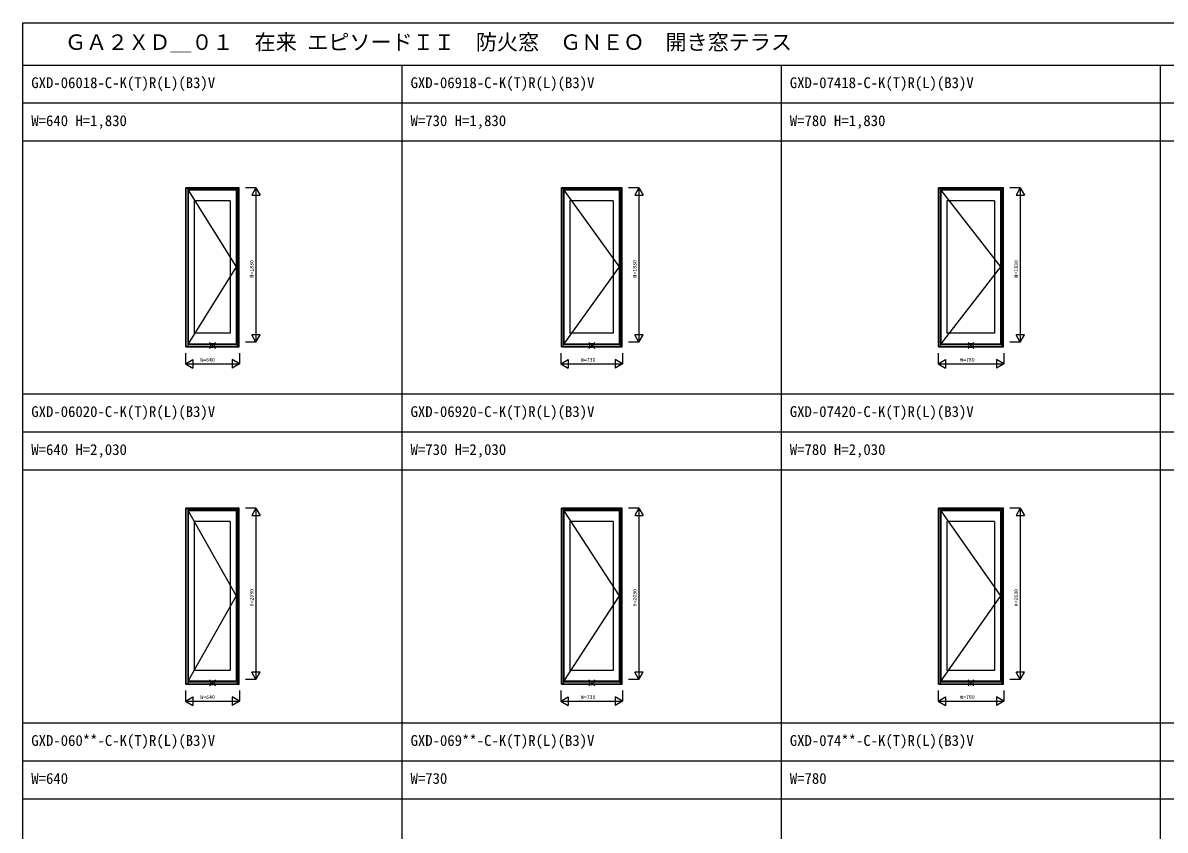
# Model space of a CAD drawing. Units: millimetres, scale not verified. Extents: x -13762 to 13750, y -10012 to 10000.
# Drawn here: x -13750 to -196, y 427 to 10000 of the extents above; entities that cross this region are included whole.
import ezdxf
from ezdxf.enums import TextEntityAlignment as Align

# ---------------------------------------------------------------- set-up
doc = ezdxf.new("R2010")
doc.units = ezdxf.units.MM
doc.header["$LTSCALE"] = 50
for name, color, linetype in [('0-0_0', 7, 'Continuous'), ('0-1_YKK_A1', 4, 'Continuous'), ('0-4_YKK_F1', 7, 'Continuous'), ('0-6_YKK_N1', 2, 'Continuous')]:
    doc.layers.add(name, color=color, linetype=linetype)
doc.layers.add('0-5_YKK_IN', color=1, linetype='Continuous', lineweight=18)
doc.styles.add('ＭＳ ゴシック', font='')
doc.styles.get('ＭＳ ゴシック').set_extended_font_data('MS Gothic')

msp = doc.modelspace()

# ---------------------------------------------------------------- linework, layer by layer
at = {"layer": '0-1_YKK_A1'}
for p, q in [((-11185, 8043.5), (-11815, 8043.5)), ((-11815, 6156.5), (-11815, 8043.5)), ((-11811, 6156.5), (-11811, 8043.5)), ((-11189, 8036), (-11811, 8036)), ((-11794, 8036), (-11794, 6162.5)), ((-11206, 8026.5), (-11794, 8026.5)), ((-11219, 8014.5), (-11788, 8014.5)), ((-11788, 8014.5), (-11788, 6195.49)), ((-11219, 8014.5), (-11219, 6195.49)), ((-11206, 8036), (-11206, 6162.5)), ((-11189, 6156.5), (-11189, 8043.5)), ((-11185, 6156.5), (-11185, 8043.5)), ((-6640, 8043.5), (-7360, 8043.5)), ((-7360, 6156.5), (-7360, 8043.5)), ((-7356, 6156.5), (-7356, 8043.5)), ((-6644, 8036), (-7356, 8036)), ((-7339, 8036), (-7339, 6162.5)), ((-6661, 8026.5), (-7339, 8026.5)), ((-6674, 8014.5), (-7333, 8014.5)), ((-7333, 8014.5), (-7333, 6195.49)), ((-6674, 8014.5), (-6674, 6195.49)), ((-6661, 8036), (-6661, 6162.5)), ((-6644, 6156.5), (-6644, 8043.5)), ((-6640, 6156.5), (-6640, 8043.5)), ((-2115, 8043.5), (-2885, 8043.5)), ((-2885, 6156.5), (-2885, 8043.5)), ((-2881, 6156.5), (-2881, 8043.5)), ((-2119, 8036), (-2881, 8036)), ((-2864, 8036), (-2864, 6162.5)), ((-2136, 8026.5), (-2864, 8026.5)), ((-2149, 8014.5), (-2858, 8014.5)), ((-2858, 8014.5), (-2858, 6195.49)), ((-2149, 8014.5), (-2149, 6195.49)), ((-2136, 8036), (-2136, 6162.5)), ((-2119, 6156.5), (-2119, 8043.5)), ((-2115, 6156.5), (-2115, 8043.5)), ((-11291.6, 7888.3), (-11715.4, 7888.3)), ((-11715.4, 7888.3), (-11715.4, 6321.69)), ((-11291.6, 7888.3), (-11291.6, 6321.69)), ((-6746.6, 7888.3), (-7260.4, 7888.3)), ((-7260.4, 7888.3), (-7260.4, 6321.69)), ((-6746.6, 7888.3), (-6746.6, 6321.69)), ((-2221.6, 7888.3), (-2785.4, 7888.3)), ((-2785.4, 7888.3), (-2785.4, 6321.69)), ((-2221.6, 7888.3), (-2221.6, 6321.69)), ((-11291.6, 6321.69), (-11715.4, 6321.69)), ((-6746.6, 6321.69), (-7260.4, 6321.69)), ((-2221.6, 6321.69), (-2785.4, 6321.69)), ((-11815, 6156.5), (-11185, 6156.5)), ((-11811, 6162.5), (-11189, 6162.5)), ((-11794, 6187), (-11206, 6187)), ((-11788, 6195.49), (-11219, 6195.49)), ((-7360, 6156.5), (-6640, 6156.5)), ((-7356, 6162.5), (-6644, 6162.5)), ((-7339, 6187), (-6661, 6187)), ((-7333, 6195.49), (-6674, 6195.49)), ((-2885, 6156.5), (-2115, 6156.5)), ((-2881, 6162.5), (-2119, 6162.5)), ((-2864, 6187), (-2136, 6187)), ((-2858, 6195.49), (-2149, 6195.49)), ((-11185, 4243.5), (-11815, 4243.5)), ((-11815, 2156.5), (-11815, 4243.5)), ((-11811, 2156.5), (-11811, 4243.5)), ((-11189, 4236), (-11811, 4236)), ((-11794, 4236), (-11794, 2162.5)), ((-11206, 4226.5), (-11794, 4226.5)), ((-11219, 4214.5), (-11788, 4214.5)), ((-11788, 4214.5), (-11788, 2195.49)), ((-11219, 4214.5), (-11219, 2195.49)), ((-11206, 4236), (-11206, 2162.5)), ((-11189, 2156.5), (-11189, 4243.5)), ((-11185, 2156.5), (-11185, 4243.5)), ((-6640, 4243.5), (-7360, 4243.5)), ((-7360, 2156.5), (-7360, 4243.5)), ((-7356, 2156.5), (-7356, 4243.5)), ((-6644, 4236), (-7356, 4236)), ((-7339, 4236), (-7339, 2162.5)), ((-6661, 4226.5), (-7339, 4226.5)), ((-6674, 4214.5), (-7333, 4214.5)), ((-7333, 4214.5), (-7333, 2195.49)), ((-6674, 4214.5), (-6674, 2195.49)), ((-6661, 4236), (-6661, 2162.5)), ((-6644, 2156.5), (-6644, 4243.5)), ((-6640, 2156.5), (-6640, 4243.5)), ((-2115, 4243.5), (-2885, 4243.5)), ((-2885, 2156.5), (-2885, 4243.5)), ((-2881, 2156.5), (-2881, 4243.5)), ((-2119, 4236), (-2881, 4236)), ((-2864, 4236), (-2864, 2162.5)), ((-2136, 4226.5), (-2864, 4226.5)), ((-2149, 4214.5), (-2858, 4214.5)), ((-2858, 4214.5), (-2858, 2195.49)), ((-2149, 4214.5), (-2149, 2195.49)), ((-2136, 4236), (-2136, 2162.5)), ((-2119, 2156.5), (-2119, 4243.5)), ((-2115, 2156.5), (-2115, 4243.5)), ((-11291.6, 4088.3), (-11715.4, 4088.3)), ((-11715.4, 4088.3), (-11715.4, 2321.69)), ((-11291.6, 4088.3), (-11291.6, 2321.69)), ((-6746.6, 4088.3), (-7260.4, 4088.3)), ((-7260.4, 4088.3), (-7260.4, 2321.69)), ((-6746.6, 4088.3), (-6746.6, 2321.69)), ((-2221.6, 4088.3), (-2785.4, 4088.3)), ((-2785.4, 4088.3), (-2785.4, 2321.69)), ((-2221.6, 4088.3), (-2221.6, 2321.69)), ((-11291.6, 2321.69), (-11715.4, 2321.69)), ((-6746.6, 2321.69), (-7260.4, 2321.69)), ((-2221.6, 2321.69), (-2785.4, 2321.69)), ((-11794, 2187), (-11206, 2187)), ((-11788, 2195.49), (-11219, 2195.49)), ((-7339, 2187), (-6661, 2187)), ((-7333, 2195.49), (-6674, 2195.49)), ((-2864, 2187), (-2136, 2187)), ((-2858, 2195.49), (-2149, 2195.49)), ((-11815, 2156.5), (-11185, 2156.5)), ((-11811, 2162.5), (-11189, 2162.5)), ((-7360, 2156.5), (-6640, 2156.5)), ((-7356, 2162.5), (-6644, 2162.5)), ((-2885, 2156.5), (-2115, 2156.5)), ((-2881, 2162.5), (-2119, 2162.5))]:
    msp.add_line(p, q, dxfattribs=at)
for points in [[(-11788, 8014.5), (-11219, 7105), (-11788, 6195.49)], [(-7333, 8014.5), (-6674, 7105), (-7333, 6195.49)], [(-2858, 8014.5), (-2149, 7105), (-2858, 6195.49)], [(-11788, 4214.5), (-11219, 3205), (-11788, 2195.49)], [(-7333, 4214.5), (-6674, 3205), (-7333, 2195.49)], [(-2858, 4214.5), (-2149, 3205), (-2858, 2195.49)]]:
    msp.add_lwpolyline(points, dxfattribs=at)
at = {"layer": '0-4_YKK_F1'}
for p, q in [((-13750, 10000), (13750, 10000)), ((-13750, -10000), (-13750, 10000)), ((-13750, 9500), (13250, 9500)), ((-9250, -10000), (-9250, 9500)), ((-4750, -10000), (-4750, 9500)), ((-250, -10000), (-250, 9500)), ((-13750, 9050), (13250, 9050)), ((-13750, 8600), (13250, 8600)), ((-13750, 5600), (13250, 5600)), ((-13750, 5150), (13250, 5150)), ((-13750, 4700), (13250, 4700)), ((-13750, 1700), (13250, 1700)), ((-13750, 1250), (13250, 1250)), ((-13750, 800), (13250, 800))]:
    msp.add_line(p, q, dxfattribs=at)
at = {"layer": '0-5_YKK_IN'}
for p, q in [((-11535.36, 6138.14), (-11464.64, 6208.85)), ((-11535.36, 6208.85), (-11464.64, 6138.14)), ((-7035.36, 6138.14), (-6964.64, 6208.85)), ((-7035.36, 6208.85), (-6964.64, 6138.14)), ((-2535.36, 6138.14), (-2464.64, 6208.85)), ((-2535.36, 6208.85), (-2464.64, 6138.14)), ((-11535.36, 2138.14), (-11464.64, 2208.85)), ((-11535.36, 2208.85), (-11464.64, 2138.14)), ((-7035.36, 2138.14), (-6964.64, 2208.85)), ((-7035.36, 2208.85), (-6964.64, 2138.14)), ((-2535.36, 2138.14), (-2464.64, 2208.85)), ((-2535.36, 2208.85), (-2464.64, 2138.14))]:
    msp.add_line(p, q, dxfattribs=at)
for centre in [(-11500, 6173.5), (-7000, 6173.5), (-2500, 6173.5), (-11500, 2173.5), (-7000, 2173.5), (-2500, 2173.5)]:
    msp.add_circle(centre, 25, dxfattribs=at)
at = {"layer": '0-6_YKK_N1'}
for p, q in [((-10985, 8043.5), (-11110, 8043.5)), ((-10985, 8043.5), (-11035, 7956.9)), ((-10985, 8043.5), (-10935, 7956.9)), ((-6440, 8043.5), (-6565, 8043.5)), ((-6440, 8043.5), (-6490, 7956.9)), ((-6440, 8043.5), (-6390, 7956.9)), ((-1915, 8043.5), (-2040, 8043.5)), ((-1915, 8043.5), (-1965, 7956.9)), ((-1915, 8043.5), (-1865, 7956.9)), ((-11035, 7956.9), (-10935, 7956.9)), ((-6490, 7956.9), (-6390, 7956.9)), ((-1965, 7956.9), (-1865, 7956.9)), ((-10985, 6213.5), (-11035, 6300.1)), ((-6440, 6213.5), (-6490, 6300.1)), ((-1915, 6213.5), (-1965, 6300.1)), ((-11820, 5956.5), (-11180, 5956.5)), ((-11820, 5956.5), (-11733.4, 5906.5)), ((-11180, 5956.5), (-11266.6, 5906.5)), ((-7365, 5956.5), (-6635, 5956.5)), ((-7365, 5956.5), (-7278.4, 5906.5)), ((-6635, 5956.5), (-6721.6, 5906.5)), ((-2890, 5956.5), (-2110, 5956.5)), ((-2890, 5956.5), (-2803.4, 5906.5)), ((-2110, 5956.5), (-2196.6, 5906.5)), ((-10985, 4243.5), (-11110, 4243.5)), ((-10985, 4243.5), (-11035, 4156.9)), ((-10985, 4243.5), (-10935, 4156.9)), ((-6440, 4243.5), (-6565, 4243.5)), ((-6440, 4243.5), (-6490, 4156.9)), ((-6440, 4243.5), (-6390, 4156.9)), ((-1915, 4243.5), (-2040, 4243.5)), ((-1915, 4243.5), (-1965, 4156.9)), ((-1915, 4243.5), (-1865, 4156.9)), ((-11035, 4156.9), (-10935, 4156.9)), ((-6490, 4156.9), (-6390, 4156.9)), ((-1965, 4156.9), (-1865, 4156.9)), ((-10985, 2213.5), (-11035, 2300.1)), ((-6440, 2213.5), (-6490, 2300.1)), ((-1915, 2213.5), (-1965, 2300.1)), ((-11820, 1956.5), (-11180, 1956.5)), ((-11820, 1956.5), (-11733.4, 1906.5)), ((-11180, 1956.5), (-11266.6, 1906.5)), ((-7365, 1956.5), (-6635, 1956.5)), ((-7365, 1956.5), (-7278.4, 1906.5)), ((-6635, 1956.5), (-6721.6, 1906.5)), ((-2890, 1956.5), (-2110, 1956.5)), ((-2890, 1956.5), (-2803.4, 1906.5)), ((-2110, 1956.5), (-2196.6, 1906.5))]:
    msp.add_line(p, q, dxfattribs=at)
for points in [[(-10985, 8043.5), (-10985, 6213.5), (-11110, 6213.5)], [(-6440, 8043.5), (-6440, 6213.5), (-6565, 6213.5)], [(-1915, 8043.5), (-1915, 6213.5), (-2040, 6213.5)], [(-10985, 6213.5), (-10935, 6300.1), (-11035, 6300.1)], [(-6440, 6213.5), (-6390, 6300.1), (-6490, 6300.1)], [(-1915, 6213.5), (-1865, 6300.1), (-1965, 6300.1)], [(-11820, 6081.5), (-11820, 5956.5), (-11733.4, 6006.5), (-11733.4, 5906.5)], [(-11180, 6081.5), (-11180, 5956.5), (-11266.6, 6006.5), (-11266.6, 5906.5)], [(-7365, 6081.5), (-7365, 5956.5), (-7278.4, 6006.5), (-7278.4, 5906.5)], [(-6635, 6081.5), (-6635, 5956.5), (-6721.6, 6006.5), (-6721.6, 5906.5)], [(-2890, 6081.5), (-2890, 5956.5), (-2803.4, 6006.5), (-2803.4, 5906.5)], [(-2110, 6081.5), (-2110, 5956.5), (-2196.6, 6006.5), (-2196.6, 5906.5)], [(-10985, 4243.5), (-10985, 2213.5), (-11110, 2213.5)], [(-6440, 4243.5), (-6440, 2213.5), (-6565, 2213.5)], [(-1915, 4243.5), (-1915, 2213.5), (-2040, 2213.5)], [(-10985, 2213.5), (-10935, 2300.1), (-11035, 2300.1)], [(-6440, 2213.5), (-6390, 2300.1), (-6490, 2300.1)], [(-1915, 2213.5), (-1865, 2300.1), (-1965, 2300.1)], [(-11820, 2081.5), (-11820, 1956.5), (-11733.4, 2006.5), (-11733.4, 1906.5)], [(-11180, 2081.5), (-11180, 1956.5), (-11266.6, 2006.5), (-11266.6, 1906.5)], [(-7365, 2081.5), (-7365, 1956.5), (-7278.4, 2006.5), (-7278.4, 1906.5)], [(-6635, 2081.5), (-6635, 1956.5), (-6721.6, 2006.5), (-6721.6, 1906.5)], [(-2890, 2081.5), (-2890, 1956.5), (-2803.4, 2006.5), (-2803.4, 1906.5)], [(-2110, 2081.5), (-2110, 1956.5), (-2196.6, 2006.5), (-2196.6, 1906.5)]]:
    msp.add_lwpolyline(points, dxfattribs=at)

# ---------------------------------------------------------------- texts
at = {"layer": '0-0_0', "style": 'ＭＳ ゴシック'}
for s, height, p in [('ＧＡ２ＸＤ＿０１\u3000在来 エピソードＩＩ\u3000防火窓\u3000ＧＮＥＯ\u3000開き窓テラス', 183.3, (-13250, 9625)), ('GXD-06018-C-K(T)R(L)(B3)V', 128.3, (-13650, 9187.5)), ('GXD-06918-C-K(T)R(L)(B3)V', 128.3, (-9150, 9187.5)), ('GXD-07418-C-K(T)R(L)(B3)V', 128.3, (-4650, 9187.5)), ('W=640 H=1,830', 128.3, (-13650, 8737.5)), ('W=730 H=1,830', 128.3, (-9150, 8737.5)), ('W=780 H=1,830', 128.3, (-4650, 8737.5)), ('GXD-06020-C-K(T)R(L)(B3)V', 128.3, (-13650, 5287.5)), ('GXD-06920-C-K(T)R(L)(B3)V', 128.3, (-9150, 5287.5)), ('GXD-07420-C-K(T)R(L)(B3)V', 128.3, (-4650, 5287.5)), ('W=640 H=2,030', 128.3, (-13650, 4837.5)), ('W=730 H=2,030', 128.3, (-9150, 4837.5)), ('W=780 H=2,030', 128.3, (-4650, 4837.5)), ('GXD-060**-C-K(T)R(L)(B3)V', 128.3, (-13650, 1387.5)), ('GXD-069**-C-K(T)R(L)(B3)V', 128.3, (-9150, 1387.5)), ('GXD-074**-C-K(T)R(L)(B3)V', 128.3, (-4650, 1387.5)), ('W=640', 128.3, (-13650, 937.5)), ('W=730', 128.3, (-9150, 937.5)), ('W=780', 128.3, (-4650, 937.5))]:
    msp.add_text(s, height=height, dxfattribs=at).set_placement(p, align=Align.BOTTOM_LEFT)
at = {"layer": '0-6_YKK_N1', "style": 'ＭＳ ゴシック'}
for s, p in [('H=1830', (-10999.83, 6980)), ('H=1830', (-6454.83, 6980)), ('H=1830', (-1929.83, 6980)), ('H=2030', (-10999.83, 3080)), ('H=2030', (-6454.83, 3080)), ('H=2030', (-1929.83, 3080))]:
    msp.add_text(s, height=43.99, rotation=90, dxfattribs=at).set_placement(p, align=Align.BOTTOM_LEFT)
for s, p in [('W=640', (-11643.84, 5970.07)), ('W=730', (-7128.17, 5970.07)), ('W=780', (-2628.17, 5970.07)), ('W=640', (-11643.84, 1970.07)), ('W=730', (-7128.17, 1970.07)), ('W=780', (-2628.17, 1970.07))]:
    msp.add_text(s, height=43.99, dxfattribs=at).set_placement(p, align=Align.BOTTOM_LEFT)

doc.saveas('drawing.dxf')
